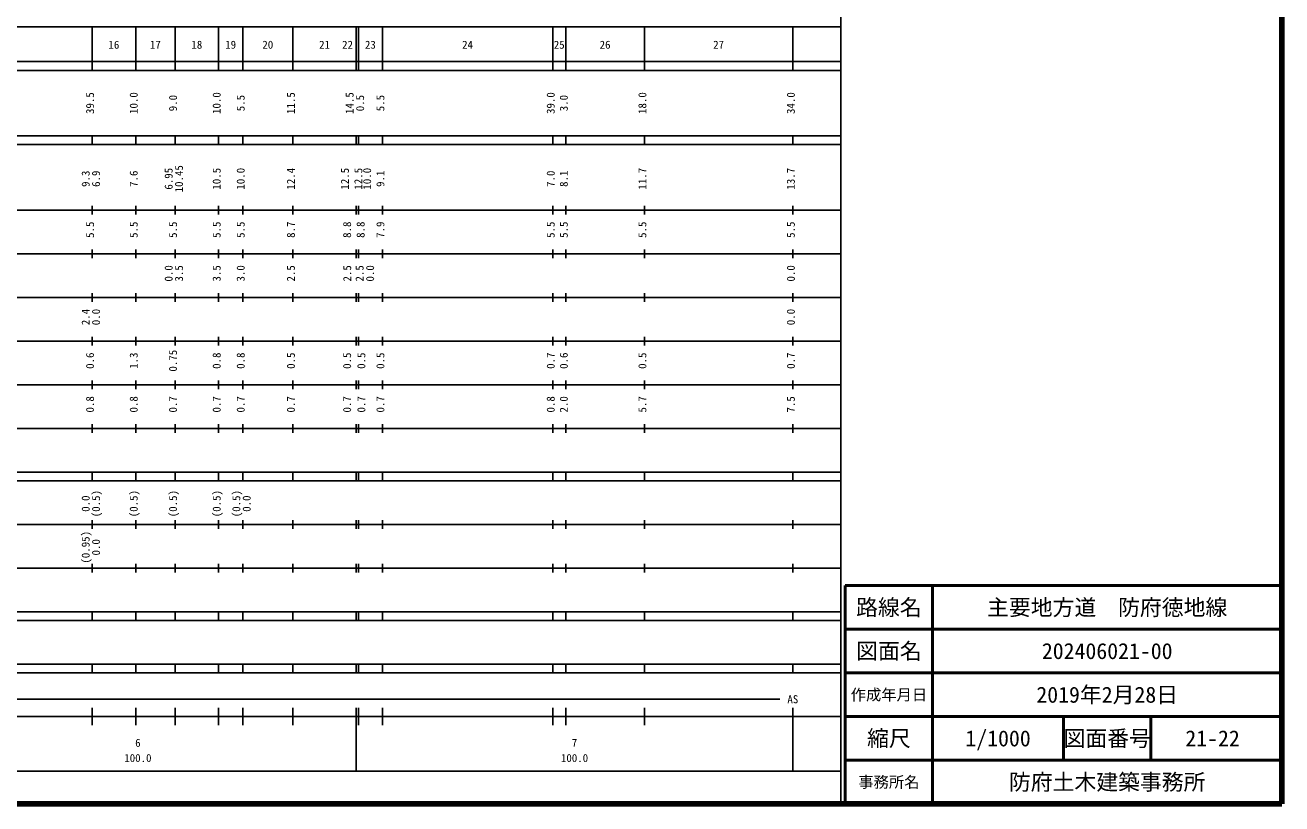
# Model space of a CAD drawing. Units: millimetres on the paper, enlarged 1000 times. Extents: x 40000 to 680000, y 20000 to 380000.
# Drawn here: x 392177 to 680000, y 20000 to 198357 of the extents above; entities that cross this region are included whole.
import ezdxf
from ezdxf.enums import TextEntityAlignment as Align

# ---------------------------------------------------------------- set-up
doc = ezdxf.new("R2010")
doc.units = ezdxf.units.MM
doc.header["$LTSCALE"] = 1000
for name, color, linetype, lineweight in [('M-TTL', 2, 'Continuous', 140), ('M-TTL-BAND', 7, 'Continuous', 25), ('M-TTL-FRAM', 2, 'Continuous', 50), ('M-TTL-LINE', 7, 'Continuous', 50), ('M-TTL-TXT', 7, 'Continuous', 13)]:
    doc.layers.add(name, color=color, linetype=linetype, lineweight=lineweight)
doc.styles.add('ＭＳ ゴシック', font='')
doc.styles.get('ＭＳ ゴシック').set_extended_font_data('MS Gothic')

msp = doc.modelspace()

# ---------------------------------------------------------------- linework, layer by layer
at = {"layer": 'M-TTL'}
for p, q in [((680000, 20000), (680000, 380000)), ((40000, 20000), (680000, 20000))]:
    msp.add_line(p, q, dxfattribs=at)
at = {"layer": 'M-TTL-BAND'}
for p, q in [((579000, 20000), (579000, 370000)), ((68000, 198000), (579000, 198000)), ((407500, 188000), (407500, 198000)), ((417500, 188000), (417500, 198000)), ((426500, 188000), (426500, 198000)), ((436500, 188000), (436500, 198000)), ((442000, 188000), (442000, 198000)), ((453500, 188000), (453500, 198000)), ((468000, 188000), (468000, 198000)), ((468500, 188000), (468500, 198000)), ((474000, 188000), (474000, 198000)), ((513000, 188000), (513000, 198000)), ((516000, 188000), (516000, 198000)), ((534000, 188000), (534000, 198000)), ((568000, 188000), (568000, 198000)), ((40000, 190000), (579000, 190000)), ((40000, 188000), (579000, 188000)), ((40000, 173000), (579000, 173000)), ((407500, 171000), (407500, 173000)), ((417500, 171000), (417500, 173000)), ((426500, 171000), (426500, 173000)), ((436500, 171000), (436500, 173000)), ((442000, 171000), (442000, 173000)), ((453500, 171000), (453500, 173000)), ((468000, 171000), (468000, 173000)), ((468500, 171000), (468500, 173000)), ((474000, 171000), (474000, 173000)), ((513000, 171000), (513000, 173000)), ((516000, 171000), (516000, 173000)), ((534000, 171000), (534000, 173000)), ((568000, 171000), (568000, 173000)), ((40000, 171000), (579000, 171000)), ((40000, 156000), (579000, 156000)), ((407500, 155000), (407500, 157000)), ((417500, 155000), (417500, 157000)), ((426500, 155000), (426500, 157000)), ((436500, 155000), (436500, 157000)), ((442000, 155000), (442000, 157000)), ((453500, 155000), (453500, 157000)), ((468000, 155000), (468000, 157000)), ((468500, 155000), (468500, 157000)), ((474000, 155000), (474000, 157000)), ((513000, 155000), (513000, 157000)), ((516000, 155000), (516000, 157000)), ((534000, 155000), (534000, 157000)), ((568000, 155000), (568000, 157000)), ((407500, 145000), (407500, 147000)), ((417500, 145000), (417500, 147000)), ((426500, 145000), (426500, 147000)), ((436500, 145000), (436500, 147000)), ((442000, 145000), (442000, 147000)), ((453500, 145000), (453500, 147000)), ((468000, 145000), (468000, 147000)), ((468500, 145000), (468500, 147000)), ((474000, 145000), (474000, 147000)), ((513000, 145000), (513000, 147000)), ((516000, 145000), (516000, 147000)), ((534000, 145000), (534000, 147000)), ((568000, 145000), (568000, 147000)), ((46000, 146000), (579000, 146000)), ((52000, 136000), (579000, 136000)), ((407500, 135000), (407500, 137000)), ((417500, 135000), (417500, 137000)), ((426500, 135000), (426500, 137000)), ((436500, 135000), (436500, 137000)), ((442000, 135000), (442000, 137000)), ((453500, 135000), (453500, 137000)), ((468000, 135000), (468000, 137000)), ((468500, 135000), (468500, 137000)), ((474000, 135000), (474000, 137000)), ((513000, 135000), (513000, 137000)), ((516000, 135000), (516000, 137000)), ((534000, 135000), (534000, 137000)), ((568000, 135000), (568000, 137000)), ((407500, 125000), (407500, 127000)), ((417500, 125000), (417500, 127000)), ((426500, 125000), (426500, 127000)), ((436500, 125000), (436500, 127000)), ((442000, 125000), (442000, 127000)), ((453500, 125000), (453500, 127000)), ((468000, 125000), (468000, 127000)), ((468500, 125000), (468500, 127000)), ((474000, 125000), (474000, 127000)), ((513000, 125000), (513000, 127000)), ((516000, 125000), (516000, 127000)), ((534000, 125000), (534000, 127000)), ((568000, 125000), (568000, 127000)), ((46000, 126000), (579000, 126000)), ((52000, 116000), (579000, 116000)), ((407500, 115000), (407500, 117000)), ((417500, 115000), (417500, 117000)), ((426500, 115000), (426500, 117000)), ((436500, 115000), (436500, 117000)), ((442000, 115000), (442000, 117000)), ((453500, 115000), (453500, 117000)), ((468000, 115000), (468000, 117000)), ((468500, 115000), (468500, 117000)), ((474000, 115000), (474000, 117000)), ((513000, 115000), (513000, 117000)), ((516000, 115000), (516000, 117000)), ((534000, 115000), (534000, 117000)), ((568000, 115000), (568000, 117000)), ((407500, 105000), (407500, 107000)), ((417500, 105000), (417500, 107000)), ((426500, 105000), (426500, 107000)), ((436500, 105000), (436500, 107000)), ((442000, 105000), (442000, 107000)), ((453500, 105000), (453500, 107000)), ((468000, 105000), (468000, 107000)), ((468500, 105000), (468500, 107000)), ((474000, 105000), (474000, 107000)), ((513000, 105000), (513000, 107000)), ((516000, 105000), (516000, 107000)), ((534000, 105000), (534000, 107000)), ((568000, 105000), (568000, 107000)), ((46000, 106000), (579000, 106000)), ((40000, 96000), (579000, 96000)), ((407500, 94000), (407500, 96000)), ((417500, 94000), (417500, 96000)), ((426500, 94000), (426500, 96000)), ((436500, 94000), (436500, 96000)), ((442000, 94000), (442000, 96000)), ((453500, 94000), (453500, 96000)), ((468000, 94000), (468000, 96000)), ((468500, 94000), (468500, 96000)), ((474000, 94000), (474000, 96000)), ((513000, 94000), (513000, 96000)), ((516000, 94000), (516000, 96000)), ((534000, 94000), (534000, 96000)), ((568000, 94000), (568000, 96000)), ((40000, 94000), (579000, 94000)), ((49000, 84000), (579000, 84000)), ((407500, 83000), (407500, 85000)), ((417500, 83000), (417500, 85000)), ((426500, 83000), (426500, 85000)), ((436500, 83000), (436500, 85000)), ((442000, 83000), (442000, 85000)), ((453500, 83000), (453500, 85000)), ((468000, 83000), (468000, 85000)), ((468500, 83000), (468500, 85000)), ((474000, 83000), (474000, 85000)), ((513000, 83000), (513000, 85000)), ((516000, 83000), (516000, 85000)), ((534000, 83000), (534000, 85000)), ((568000, 83000), (568000, 85000)), ((407500, 73000), (407500, 75000)), ((417500, 73000), (417500, 75000)), ((426500, 73000), (426500, 75000)), ((436500, 73000), (436500, 75000)), ((442000, 73000), (442000, 75000)), ((453500, 73000), (453500, 75000)), ((468000, 73000), (468000, 75000)), ((468500, 73000), (468500, 75000)), ((474000, 73000), (474000, 75000)), ((513000, 73000), (513000, 75000)), ((516000, 73000), (516000, 75000)), ((534000, 73000), (534000, 75000)), ((568000, 73000), (568000, 75000)), ((40000, 74000), (579000, 74000)), ((40000, 64000), (579000, 64000)), ((407500, 62000), (407500, 64000)), ((417500, 62000), (417500, 64000)), ((426500, 62000), (426500, 64000)), ((436500, 62000), (436500, 64000)), ((442000, 62000), (442000, 64000)), ((453500, 62000), (453500, 64000)), ((468000, 62000), (468000, 64000)), ((468500, 62000), (468500, 64000)), ((474000, 62000), (474000, 64000)), ((513000, 62000), (513000, 64000)), ((516000, 62000), (516000, 64000)), ((534000, 62000), (534000, 64000)), ((568000, 62000), (568000, 64000)), ((40000, 62000), (579000, 62000)), ((40000, 52000), (579000, 52000)), ((407500, 50000), (407500, 52000)), ((417500, 50000), (417500, 52000)), ((426500, 50000), (426500, 52000)), ((436500, 50000), (436500, 52000)), ((442000, 50000), (442000, 52000)), ((453500, 50000), (453500, 52000)), ((468000, 50000), (468000, 52000)), ((468500, 50000), (468500, 52000)), ((474000, 50000), (474000, 52000)), ((513000, 50000), (513000, 52000)), ((516000, 50000), (516000, 52000)), ((534000, 50000), (534000, 52000)), ((568000, 50000), (568000, 52000)), ((40000, 50000), (579000, 50000)), ((71000, 44000), (565000, 44000)), ((407500, 38000), (407500, 42000)), ((417500, 38000), (417500, 42000)), ((426500, 38000), (426500, 42000)), ((436500, 38000), (436500, 42000)), ((442000, 38000), (442000, 42000)), ((453500, 38000), (453500, 42000)), ((468000, 27500), (468000, 42000)), ((468500, 38000), (468500, 42000)), ((474000, 38000), (474000, 42000)), ((513000, 38000), (513000, 42000)), ((516000, 38000), (516000, 42000)), ((534000, 38000), (534000, 42000)), ((568000, 27500), (568000, 42000)), ((40000, 40000), (579000, 40000)), ((68000, 27500), (579000, 27500))]:
    msp.add_line(p, q, dxfattribs=at)
at = {"layer": 'M-TTL-FRAM'}
for p, q in [((680000, 70000), (580000, 70000)), ((580000, 70000), (580000, 20000))]:
    msp.add_line(p, q, dxfattribs=at)
at = {"layer": 'M-TTL-LINE'}
for p, q in [((600000, 70000), (600000, 20000)), ((680000, 60000), (580000, 60000)), ((680000, 50000), (580000, 50000)), ((680000, 40000), (580000, 40000)), ((630000, 40000), (630000, 30000)), ((650000, 40000), (650000, 30000)), ((680000, 30000), (580000, 30000))]:
    msp.add_line(p, q, dxfattribs=at)

# ---------------------------------------------------------------- texts
at = {"layer": 'M-TTL-BAND', "style": 'ＭＳ ゴシック'}
for s, p in [('16', (412500, 192405)), ('17', (422000, 192405)), ('18', (431500, 192405)), ('19', (439250, 192405)), ('20', (447750, 192405)), ('21', (460750, 192405)), ('22', (466010, 192405)), ('23', (471250, 192405)), ('24', (493500, 192405)), ('25', (514500, 192405)), ('26', (525000, 192405)), ('27', (551000, 192405)), ('AS', (568000, 42500)), ('6', (418000, 32523)), ('7', (518000, 32523)), ('100.0', (418000, 29033)), ('100.0', (518000, 29033))]:
    msp.add_text(s, height=1833, dxfattribs=at).set_placement(p, align=Align.BOTTOM_CENTER)
for s, p in [('39.5', (408500, 180500)), ('10.0', (418500, 180500)), ('9.0', (427500, 180500)), ('10.0', (437500, 180500)), ('5.5', (443000, 180500)), ('11.5', (454500, 180500)), ('14.5', (467950, 180500)), ('0.5', (470350, 180500)), ('5.5', (475000, 180500)), ('39.0', (514000, 180500)), ('3.0', (517000, 180500)), ('18.0', (535000, 180500)), ('34.0', (569000, 180500)), ('9.3', (407500, 163174)), ('6.9', (409870, 163174)), ('7.6', (418500, 163174)), ('6.95', (426500, 163174)), ('10.45', (428870, 163174)), ('10.5', (437500, 163174)), ('10.0', (443000, 163174)), ('12.4', (454500, 163174)), ('12.5', (466873, 163174)), ('12.5', (469946, 163174)), ('10.0', (471954, 163174)), ('9.1', (475000, 163174)), ('7.0', (514000, 163174)), ('8.1', (517000, 163174)), ('11.7', (535000, 163174)), ('13.7', (569000, 163174)), ('5.5', (408500, 151500)), ('5.5', (418500, 151500)), ('5.5', (427500, 151500)), ('5.5', (437500, 151500)), ('5.5', (443000, 151500)), ('8.7', (454500, 151500)), ('8.8', (467373, 151500)), ('8.8', (470465, 151500)), ('7.9', (475000, 151500)), ('5.5', (514000, 151500)), ('5.5', (517000, 151500)), ('5.5', (535000, 151500)), ('5.5', (569000, 151500)), ('0.0', (426500, 141500)), ('3.5', (428870, 141500)), ('3.5', (437500, 141500)), ('3.0', (443000, 141500)), ('2.5', (454500, 141500)), ('2.5', (467403, 141500)), ('2.5', (470240, 141500)), ('0.0', (472641, 141500)), ('0.0', (569000, 141500)), ('2.4', (407500, 131500)), ('0.0', (409870, 131500)), ('0.0', (569000, 131500)), ('0.75', (427500, 121500)), ('0.6', (408500, 121500)), ('1.3', (418500, 121500)), ('0.8', (437500, 121500)), ('0.8', (443000, 121500)), ('0.5', (454500, 121500)), ('0.5', (467373, 121500)), ('0.5', (470633, 121500)), ('0.5', (475000, 121500)), ('0.7', (514000, 121500)), ('0.6', (517000, 121500)), ('0.5', (535000, 121500)), ('0.7', (569000, 121500)), ('0.8', (408500, 111500)), ('0.8', (418500, 111500)), ('0.7', (427500, 111500)), ('0.7', (437500, 111500)), ('0.7', (443000, 111500)), ('0.7', (454500, 111500)), ('0.7', (467373, 111500)), ('0.7', (470633, 111500)), ('0.7', (475000, 111500)), ('0.8', (514000, 111500)), ('2.0', (517000, 111500)), ('5.7', (535000, 111500)), ('7.5', (569000, 111500)), ('0.0', (407500, 88764)), ('(0.5)', (409870, 88764)), ('(0.5)', (418500, 88764)), ('(0.5)', (427500, 88764)), ('(0.5)', (437500, 88764)), ('(0.5)', (442000, 88764)), ('0.0', (444370, 88764)), ('(0.95)', (407500, 78764)), ('0.0', (409870, 78764))]:
    msp.add_text(s, height=1833, rotation=90, dxfattribs=at).set_placement(p, align=Align.BOTTOM_CENTER)
at = {"layer": 'M-TTL-TXT', "style": 'ＭＳ ゴシック'}
for s, height, p in [('路線名', 3666, (590000, 65000)), ('主要地方道\u3000防府徳地線', 3666, (640000, 65000)), ('図面名', 3666, (590000, 55000)), ('202406021-00', 3666, (640000, 55000)), ('作成年月日', 2566, (590000, 45000)), ('2019年2月28日', 3666, (640000, 45000)), ('縮尺', 3666, (590000, 35000)), ('1/1000', 3666, (615000, 35000)), ('図面番号', 3666, (640000, 35000)), ('21-22', 3666, (664125, 35000)), ('事務所名', 2566, (590000, 25000)), ('防府土木建築事務所', 3666, (640000, 25000))]:
    msp.add_text(s, height=height, dxfattribs=at).set_placement(p, align=Align.MIDDLE_CENTER)

doc.saveas('drawing.dxf')
